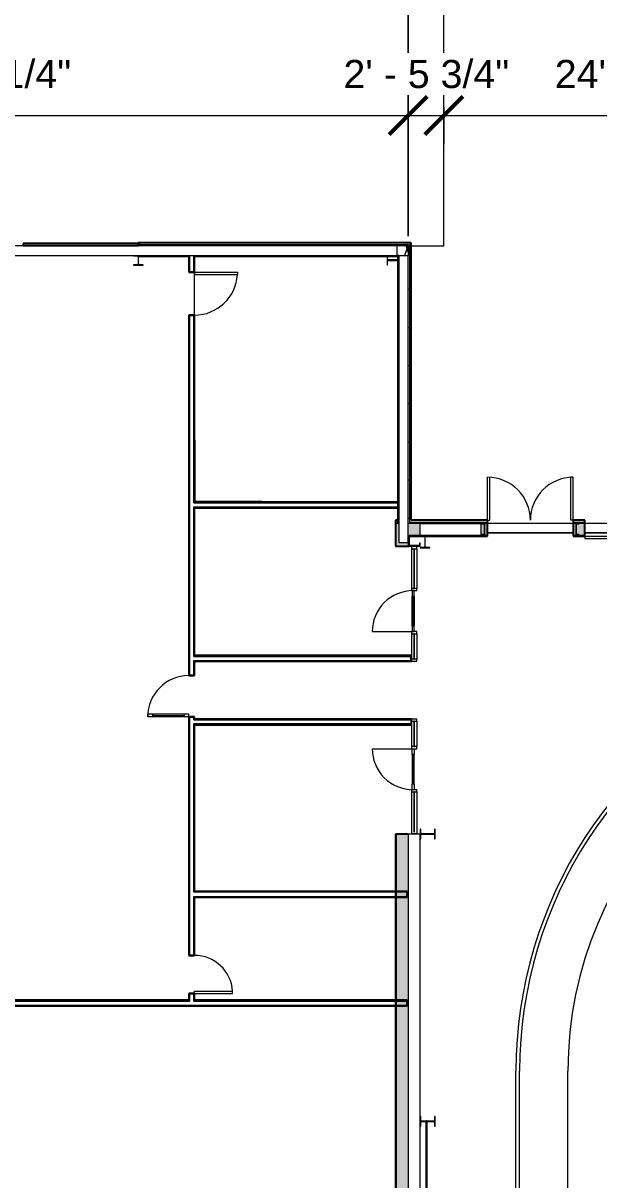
# Model space of a CAD drawing. Header units: inches. Extents: x 1 to 27263, y -26002 to 5769.
# Drawn here: x 22459 to 22941, y -21675 to -20705 of the extents above; entities that cross this region are included whole.
import ezdxf

# ---------------------------------------------------------------- set-up
doc = ezdxf.new("R2010")
doc.units = ezdxf.units.IN
doc.header["$MEASUREMENT"] = 0
for name, color, linetype, lineweight in [('A-ANNO-DIMS', 211, 'Continuous', 9), ('A-ANNO-DIMS-256', 211, 'Continuous', 9), ('A-DOOR', 31, 'Continuous', 9), ('A-DOOR-GLAZ', 31, 'Continuous', 15), ('A-FLOR', 192, 'Continuous', 9), ('A-FLOR-HRAL', 11, 'Continuous', 9), ('A-FLOR-OTLN', 90, 'Continuous', 9), ('A-GLAZ-CURT', 52, 'Continuous', 9), ('A-GLAZ-CWMG', 51, 'Continuous', 9), ('A-WALL', 113, 'Continuous', 9), ('A-WALL-PATT', 111, 'Continuous', 25), ('EOP-PR', 4, 'Continuous', 9), ('I-WALL', 2, 'Continuous', 9), ('L-SITE-WALL', 31, 'Continuous', 9), ('S-BEAM', 12, 'Continuous', 9), ('S-COLS', 52, 'Continuous', 9)]:
    doc.layers.add(name, color=color, linetype=linetype, lineweight=lineweight)
doc.styles.add('Arial_1', font='arial.ttf', dxfattribs={"height": 23.60479})
doc.dimstyles.new('Linear_-_3_32__Arial_1', dxfattribs={"dimscale": 12, "dimtxt": 24, "dimasz": 2.666667, "dimexe": 2, "dimexo": 1.333333, "dimgap": 1.333333, "dimtad": 1, "dimrnd": 0.25, "dimzin": 1, "dimdsep": 46, "dimlunit": 4, "dimtxsty": 'Arial_1', "dimblk1": 'OBLIQUE', "dimblk2": 'OBLIQUE', "dimsah": 1, "dimcen": 0.09, "dimdle": 2, "dimazin": 0, "dimtfac": 1, "dimtdec": 4, "dimtix": 1, "dimtmove": 0, "dimatfit": 3, "dimfxl": 1, "dimtvp": 1, "dimtfill": 1, "dimfrac": 2, "dimtolj": 1, "dimtzin": 0, "dimarcsym": 2})
pattern_1 = [(0, (0, 0), (81.92, 20.48), [3.379, -58.061, 3.379, -58.061, -327.68]), (0, (0, 0), (81.92, 20.48), [-122.88, 3.379, -119.501, 3.379, -58.061, -143.36]), (0, (0, 0), (81.92, 20.48), [-307.2, 3.379, -37.581, 3.379, -99.021]), (120, (30.72, 10.24), (-58.6962, 60.704801), [3.379, -58.061, 3.379, -58.061, -327.68]), (120, (30.72, 10.24), (-58.6962, 60.704801), [-122.88, 3.379, -119.501, 3.379, -58.061, -143.36]), (120, (30.72, 10.24), (-58.6962, 60.704801), [-307.2, 3.379, -37.581, 3.379, -99.021]), (240, (40.96, 51.2), (-23.2238, -81.184801), [3.379, -58.061, 3.379, -58.061, -327.68]), (240, (40.96, 51.2), (-23.2238, -81.184801), [-122.88, 3.379, -119.501, 3.379, -58.061, -143.36]), (240, (40.96, 51.2), (-23.2238, -81.184801), [-307.2, 3.379, -37.581, 3.379, -99.021])]
pattern_2 = [(0, (0, 0), (0, 32), []), (90, (0, 0), (-32, 2e-15), [])]
pattern_3 = [(161.57, (1.28, 1.28), (-10.24040374, -0.00056827), [0, -72.858, 8.09, 0]), (18.43, (-1.28, 1.28), (-10.24040374, 0.00056827), [0, -72.858, 8.09, 0]), (108.43, (1.28, 1.28), (5.1184649, -25.6019259), [24.282, -56.666]), (71.57, (-1.28, 1.28), (5.1184649, 25.6019259), [24.282, -56.666])]
pattern_4 = [(45, (0, 0), (-25.342707, 25.342707), []), (45, (0, 38.4), (-25.342707, 25.342707), [])]

# ---------------------------------------------------------------- blocks, each defined once
blk = doc.blocks.new('Struct_Xcel_Sports Complex_rvt-1-Site Plan - Phase 1')
at = {"layer": 'A-FLOR', "color": 7}
for p, q in [((22602.62, -21105.85), (22602.19, -20900.3)), ((22771.13, -21106.55), (22602.62, -21105.85)), ((22847.77, -21132.3), (22919.77, -21132.3)), ((22929.52, -21132.3), (23037.52, -21132.3))]:
    blk.add_line(p, q, dxfattribs=at)
at = {"layer": 'L-SITE-WALL', "color": 7}
for p, q in [((22847.77, -21124.3), (22919.77, -21124.3)), ((22919.77, -21132.3), (22847.77, -21132.3)), ((22929.52, -21124.3), (23037.52, -21124.3)), ((23037.52, -21132.3), (22929.52, -21132.3))]:
    blk.add_line(p, q, dxfattribs=at)
blk = doc.blocks.new('Single-Glass 1 - 2_  10 7_16_ x96_-1318953-Site Plan - Phase 1')
at = {"layer": 'A-DOOR', "lineweight": 13}
for p, q in [((15.21875, -2.375), (15.21875, -6.375)), ((17.21875, -2.375), (15.21875, -2.375)), ((15.21875, -6.375), (17.21875, -6.375)), ((17.21875, -2.375), (17.21875, -6.375)), ((15.21875, -32.8125), (15.21875, -36.8125)), ((15.21875, -32.8125), (17.21875, -32.8125)), ((17.21875, -36.8125), (15.21875, -36.8125)), ((17.21875, -32.8125), (17.21875, -36.8125))]:
    blk.add_line(p, q, dxfattribs=at)
at = {"layer": 'A-DOOR'}
for p, q in [((15.21875, -6.375), (15.21875, -32.8125)), ((17.21875, -6.375), (17.21875, -32.8125))]:
    blk.add_line(p, q, dxfattribs=at)
blk.add_arc((17.21875, -2.375), 34.4375, 180, 270, dxfattribs=at)
at = {"layer": 'A-DOOR-GLAZ'}
blk.add_line((16.21875, -32.8125), (16.21875, -6.375), dxfattribs=at)
blk = doc.blocks.new('Single-Flush - 36_ x 84_-1318930-Site Plan - Phase 1')
at = {"layer": 'A-DOOR', "lineweight": 13}
for p, q in [((16, -2.37), (16, -38.39)), ((18, -2.37), (16, -2.37)), ((18, -2.37), (18, -38.39)), ((18, -38.39), (16, -38.39))]:
    blk.add_line(p, q, dxfattribs=at)
at = {"layer": 'A-DOOR'}
blk.add_arc((18, -2.37), 36.07, 180, 266.82115, dxfattribs=at)
blk = doc.blocks.new('Double-Flush - 72_ x 96_-983185-Site Plan - Phase 1')
at = {"layer": 'A-DOOR', "lineweight": 13}
for p, q in [((-36, -6.63), (-36, -42.63)), ((-36, -6.63), (-34, -6.63)), ((-34, -6.63), (-34, -42.63)), ((34, -6.63), (34, -42.57)), ((36, -6.63), (34, -6.63)), ((36, -6.63), (36, -42.63)), ((-36, -42.63), (-34, -42.63))]:
    blk.add_line(p, q, dxfattribs=at)
at = {"layer": 'A-DOOR'}
for centre, start, end in [((-36, -6.63), 270, 360), ((36, -6.63), 180, 270)]:
    blk.add_arc(centre, 36, start, end, dxfattribs=at)
blk = doc.blocks.new('overhead door - one-983186-Site Plan - Phase 1')
at = {"layer": 'A-DOOR'}
for p, q in [((54, -7), (-54, -7)), ((-54, -7), (-54, -8.75)), ((-54, -8.75), (54, -8.75)), ((54, -8.75), (54, -7))]:
    blk.add_line(p, q, dxfattribs=at)
blk = doc.blocks.new('Top Rail Type - Top Rail_Internal_-939601-Site Plan - Phase 1')
at = {"layer": 'A-FLOR-HRAL'}
for p, q in [((22871.73, -21906.05), (22871.73, -21584.05)), ((22874.78, -21906.05), (22874.78, -21584.05))]:
    blk.add_line(p, q, dxfattribs=at)
for radius, start in [(361.52, 114.32021), (358.48, 114.0064)]:
    blk.add_arc((23233.26, -21584.05), radius, start, 180, dxfattribs=at)
blk = doc.blocks.new('Girt_C - 8_D-1279893-Site Plan - Phase 1')
at = {"layer": 'S-BEAM'}
for p, q in [((22771.89, -20891.55), (22073.14, -20891.55)), ((22073.14, -20891.74), (22073.14, -20891.55)), ((22073.14, -20899.37), (22073.14, -20891.74)), ((22073.14, -20899.55), (22073.14, -20899.37)), ((22073.14, -20899.55), (22771.89, -20899.55)), ((22771.89, -20891.55), (22771.89, -20891.74)), ((22771.89, -20891.74), (22771.89, -20899.37)), ((22771.89, -20899.37), (22771.89, -20899.55))]:
    blk.add_line(p, q, dxfattribs=at)
blk = doc.blocks.new('Girt_C - 8_D-1254109-Site Plan - Phase 1')
at = {"layer": 'S-BEAM'}
for p, q in [((22773.39, -20899.55), (22773.39, -21140.84)), ((22773.39, -20899.55), (22773.58, -20899.55)), ((22773.58, -20899.55), (22781.2, -20899.55)), ((22781.2, -20899.55), (22781.39, -20899.55)), ((22781.39, -21140.84), (22781.39, -20899.55)), ((22773.58, -21140.84), (22773.39, -21140.84)), ((22781.2, -21140.84), (22773.58, -21140.84)), ((22781.39, -21140.84), (22781.2, -21140.84))]:
    blk.add_line(p, q, dxfattribs=at)
blk = doc.blocks.new('Girt_C - 10_D-1253530-Site Plan - Phase 1')
at = {"layer": 'S-BEAM'}
for p, q in [((22781.39, -21385.05), (22781.39, -22273.16)), ((22781.39, -21385.05), (22781.58, -21385.05)), ((22781.58, -21385.05), (22791.2, -21385.05)), ((22791.2, -21385.05), (22791.39, -21385.05)), ((22791.39, -22273.16), (22791.39, -21385.05)), ((22781.58, -22273.16), (22781.39, -22273.16)), ((22791.2, -22273.16), (22781.58, -22273.16)), ((22791.39, -22273.16), (22791.2, -22273.16))]:
    blk.add_line(p, q, dxfattribs=at)
blk = doc.blocks.new('Girt_Z - 10_D-1263224-Site Plan - Phase 1')
at = {"layer": 'S-BEAM'}
for p, q in [((22791.39, -21124.88), (22791.39, -21124.3)), ((22842.13, -21124.3), (22791.39, -21124.3)), ((22791.39, -21124.95), (22791.39, -21124.88)), ((22842.13, -21124.88), (22791.39, -21124.88)), ((22791.39, -21134.12), (22791.39, -21124.95)), ((22842.13, -21124.95), (22791.39, -21124.95)), ((22842.13, -21124.3), (22842.13, -21124.88)), ((22842.13, -21124.88), (22842.13, -21124.95)), ((22842.13, -21124.95), (22842.13, -21134.12)), ((22791.39, -21134.3), (22791.39, -21134.12)), ((22791.39, -21134.3), (22842.13, -21134.3)), ((22842.13, -21134.12), (22842.13, -21134.3))]:
    blk.add_line(p, q, dxfattribs=at)
blk = doc.blocks.new('System Panel - Interior Glazing-1220302-Site Plan - Phase 1')
at = {"layer": 'A-GLAZ-CURT'}
for p, q in [((16.71875, -0.5625), (-16.71875, -0.5625)), ((-16.71875, -0.5625), (-16.71875, -0.9375)), ((-16.71875, -0.9375), (16.71875, -0.9375)), ((16.71875, -0.9375), (16.71875, -0.5625))]:
    blk.add_line(p, q, dxfattribs=at)
blk = doc.blocks.new('Door_Single_Storefront - one-1305208-Site Plan - Phase 1')
at = {"layer": 'A-DOOR'}
for p, q in [((-17.21875, -1), (-17.21875, 0.75)), ((-17.21875, 0.75), (-12.21875, 0.75)), ((-17.21875, -34.4375), (-17.21875, 0)), ((-12.21875, 0.75), (-12.21875, -1)), ((12.21875, 0.75), (-12.21875, 0.75)), ((-12.21875, -0.5), (-12.21875, 0.25)), ((-12.21875, 0.25), (12.21875, 0.25)), ((12.21875, -1), (12.21875, 0.75)), ((12.21875, 0.75), (17.21875, 0.75)), ((12.21875, 0.25), (12.21875, -0.5)), ((17.21875, 0.75), (17.21875, -1)), ((-12.21875, -1), (-17.21875, -1)), ((12.21875, -0.5), (-12.21875, -0.5)), ((-12.21875, -1), (12.21875, -1)), ((17.21875, -1), (12.21875, -1))]:
    blk.add_line(p, q, dxfattribs=at)
blk.add_arc((-17.21875, 0), 34.4375, 270, 0, dxfattribs=at)
blk = doc.blocks.new('System Panel - Interior Glazing-1319791-Site Plan - Phase 1')
at = {"layer": 'A-GLAZ-CURT'}
for p, q in [((10.69, -0.56), (-10.69, -0.56)), ((-10.69, -0.56), (-10.69, -0.94)), ((-10.69, -0.94), (10.69, -0.94)), ((10.69, -0.94), (10.69, -0.56))]:
    blk.add_line(p, q, dxfattribs=at)
blk = doc.blocks.new('Rectangular Mullion - Interior 1_75_ x 4_5_-1305250-Site Plan - Phase 1')
at = {"layer": 'A-GLAZ-CWMG'}
for p, q in [((22784.14, -21349.74), (22784.14, -21384.93)), ((22788.64, -21349.74), (22788.64, -21384.93)), ((22788.64, -21384.93), (22784.14, -21384.93))]:
    blk.add_line(p, q, dxfattribs=at)
blk = doc.blocks.new('Rectangular Mullion - Interior 1_75_ x 4_5_-1319789-Site Plan - Phase 1')
at = {"layer": 'A-GLAZ-CWMG'}
for p, q in [((22784.14, -21293.43), (22784.14, -21311.8)), ((22788.64, -21290.43), (22788.64, -21311.8))]:
    blk.add_line(p, q, dxfattribs=at)
blk = doc.blocks.new('Rectangular Mullion - Interior 1_75_ x 4_5_-1220290-Site Plan - Phase 1')
at = {"layer": 'A-GLAZ-CWMG', "lineweight": 13}
for p, q in [((-0.875, 3), (0.875, 3)), ((-0.875, -1.5), (-0.875, 3)), ((0.875, 3), (0.875, -1.5)), ((0.875, -1.5), (-0.875, -1.5))]:
    blk.add_line(p, q, dxfattribs=at)
blk = doc.blocks.new('Rectangular Mullion - Interior 1_75_ x 4_5_-1220297-Site Plan - Phase 1')
at = {"layer": 'A-GLAZ-CWMG', "lineweight": 13}
for p, q in [((-1.75, 3), (0, 3)), ((-1.75, -1.5), (-1.75, 3)), ((0, 3), (0, -1.5)), ((0, -1.5), (-1.75, -1.5))]:
    blk.add_line(p, q, dxfattribs=at)
blk = doc.blocks.new('Door_Single_Storefront - one-1305252-Site Plan - Phase 1')
at = {"layer": 'A-DOOR'}
for p, q in [((-17.21875, 34.4375), (-17.21875, 0)), ((-12.21875, 1), (-17.21875, 1)), ((-17.21875, 1), (-17.21875, -0.75)), ((-12.21875, -0.75), (-12.21875, 1)), ((-12.21875, 1), (12.21875, 1)), ((12.21875, 0.5), (-12.21875, 0.5)), ((-12.21875, 0.5), (-12.21875, -0.25)), ((17.21875, 1), (12.21875, 1)), ((12.21875, 1), (12.21875, -0.75)), ((12.21875, -0.25), (12.21875, 0.5)), ((17.21875, -0.75), (17.21875, 1)), ((-17.21875, -0.75), (-12.21875, -0.75)), ((-12.21875, -0.25), (12.21875, -0.25)), ((12.21875, -0.75), (-12.21875, -0.75)), ((12.21875, -0.75), (17.21875, -0.75))]:
    blk.add_line(p, q, dxfattribs=at)
blk.add_arc((-17.21875, 0), 34.4375, 360, 90, dxfattribs=at)
blk = doc.blocks.new('Rectangular Mullion - Interior 1_75_ x 4_5_-V64-Site Plan - Phase 1')
at = {"layer": 'A-GLAZ-CWMG'}
for p, q in [((22784.14, -21145.68), (22784.14, -21179.12)), ((22788.64, -21145.68), (22788.64, -21179.12))]:
    blk.add_line(p, q, dxfattribs=at)
blk = doc.blocks.new('Rectangular Mullion - Interior 1_75_ x 4_5_-V65-Site Plan - Phase 1')
at = {"layer": 'A-GLAZ-CWMG'}
for p, q in [((22784.14, -21217.05), (22784.14, -21235.43)), ((22788.64, -21217.05), (22788.64, -21238.43))]:
    blk.add_line(p, q, dxfattribs=at)
blk = doc.blocks.new('Rectangular Mullion - Interior 1_75_ x 4_5_-1220298-Site Plan - Phase 1')
at = {"layer": 'A-GLAZ-CWMG', "lineweight": 13}
for p, q in [((0, 3), (-1.75, 3)), ((-1.75, 3), (-1.75, -1.5)), ((0, -1.5), (0, 3)), ((-1.75, -1.5), (0, -1.5))]:
    blk.add_line(p, q, dxfattribs=at)
blk = doc.blocks.new('Single-Flush - 32_ x 84_-489871-Site Plan - Phase 1')
at = {"layer": 'A-DOOR', "lineweight": 13}
for p, q in [((14, 2.37), (14, 34.38)), ((16, 34.38), (14, 34.38)), ((16, 2.37), (16, 34.38)), ((16, 2.37), (14, 2.37))]:
    blk.add_line(p, q, dxfattribs=at)
at = {"layer": 'A-DOOR'}
blk.add_arc((16, 2.37), 32.07, 93.57587, 180, dxfattribs=at)
blk = doc.blocks.new('Round Bar - 1_-1251605-Site Plan - Phase 1')
at = {"layer": 'S-BEAM'}
for p, q in [((22796.27, -21626.3), (22796.27, -21749.02)), ((22797.27, -21749.02), (22797.27, -21626.3))]:
    blk.add_line(p, q, dxfattribs=at)
for start_param, end_param in [(0, 3.141593), (3.141593, 6.283185)]:
    blk.add_ellipse((22796.77, -21626.3), major_axis=(0.5, 0), ratio=0.836579, start_param=start_param, end_param=end_param, dxfattribs=at)
blk = doc.blocks.new('DIMBLOCK81-Site Plan - Phase 1')
at = {"layer": 'A-ANNO-DIMS-256'}
for p, q in [((22058.14, -20883.55), (22058.14, -20384.35)), ((22781.39, -20883.55), (22781.39, -20384.35)), ((22058.14, -20408.35), (22781.39, -20408.35)), ((22058.14, -20408.35), (22058.14, -20883.55)), ((22781.39, -20408.35), (22781.39, -20883.55))]:
    blk.add_line(p, q, dxfattribs=at)
at = {"layer": 'A-ANNO-DIMS-256', "lineweight": 50}
for p, q in [((22058.14, -20408.35), (22074.14, -20392.35)), ((22781.39, -20408.35), (22797.39, -20392.35)), ((22058.14, -20408.35), (22042.14, -20424.35)), ((22781.39, -20408.35), (22765.39, -20424.35))]:
    blk.add_line(p, q, dxfattribs=at)
at = {"layer": 'A-ANNO-DIMS-256', "color": 0, "insert": (22341.49, -20361.73), "char_height": 23.6048, "width": 187.8646, "attachment_point": 1, "line_spacing_factor": 0.938532, "style": 'Arial_1', "bg_fill": 3, "box_fill_scale": 1.25, "bg_fill_color": 0, "bg_fill_transparency": 0}
blk.add_mtext('60\' - 3 1/4"', dxfattribs=at)
blk = doc.blocks.new('_Oblique')
at = {"color": 0, "linetype": 'ByBlock', "lineweight": -2}
blk.add_line((-0.5, -0.5), (0.5, 0.5), dxfattribs=at)
blk = doc.blocks.new('DIMBLOCK82-Site Plan - Phase 1')
at = {"layer": 'A-ANNO-DIMS-256'}
for p, q in [((22781.39, -20883.55), (22781.39, -20384.35)), ((26281.39, -21112.43), (26281.39, -20384.35)), ((22781.39, -20408.35), (26281.39, -20408.35)), ((22781.39, -20408.35), (22781.39, -20883.55)), ((26281.39, -20408.35), (26281.39, -21112.43))]:
    blk.add_line(p, q, dxfattribs=at)
at = {"layer": 'A-ANNO-DIMS-256', "lineweight": 50}
for p, q in [((22781.39, -20408.35), (22797.39, -20392.35)), ((26281.39, -20408.35), (26297.39, -20392.35)), ((22781.39, -20408.35), (22765.39, -20424.35)), ((26281.39, -20408.35), (26265.39, -20424.35))]:
    blk.add_line(p, q, dxfattribs=at)
at = {"layer": 'A-ANNO-DIMS-256', "color": 0, "insert": (24471.39, -20361.73), "char_height": 23.605, "width": 144, "attachment_point": 1, "line_spacing_factor": 0.938532, "style": 'Arial_1', "bg_fill": 3, "box_fill_scale": 1.25, "bg_fill_color": 0, "bg_fill_transparency": 0}
blk.add_mtext('291\' - 8"', dxfattribs=at)
blk = doc.blocks.new('DIMBLOCK94-Site Plan - Phase 1')
at = {"layer": 'A-ANNO-DIMS-256'}
for p, q in [((22058.14, -20883.55), (22058.14, -20758.12)), ((22781.39, -20883.55), (22781.39, -20758.12)), ((22058.14, -20782.12), (22781.39, -20782.12)), ((22058.14, -20782.12), (22058.14, -20883.55)), ((22781.39, -20782.12), (22781.39, -20883.55))]:
    blk.add_line(p, q, dxfattribs=at)
at = {"layer": 'A-ANNO-DIMS-256', "lineweight": 50}
for p, q in [((22058.14, -20782.12), (22074.14, -20766.12)), ((22781.39, -20782.12), (22797.39, -20766.12)), ((22058.14, -20782.12), (22042.14, -20798.12)), ((22781.39, -20782.12), (22765.39, -20798.12))]:
    blk.add_line(p, q, dxfattribs=at)
at = {"layer": 'A-ANNO-DIMS-256', "color": 0, "insert": (22341.49, -20735.5), "char_height": 23.6048, "width": 187.8646, "attachment_point": 1, "line_spacing_factor": 0.938532, "style": 'Arial_1', "bg_fill": 3, "box_fill_scale": 1.25, "bg_fill_color": 0, "bg_fill_transparency": 0}
blk.add_mtext('60\' - 3 1/4"', dxfattribs=at)
blk = doc.blocks.new('DIMBLOCK95-Site Plan - Phase 1')
at = {"layer": 'A-ANNO-DIMS-256'}
for p, q in [((22781.39, -20883.55), (22781.39, -20758.12)), ((22781.39, -20782.12), (22811.24, -20782.12)), ((22781.39, -20782.12), (22781.39, -20883.55)), ((22811.24, -20775.5), (22811.24, -20806.12)), ((22811.24, -20782.12), (22811.24, -20775.5))]:
    blk.add_line(p, q, dxfattribs=at)
at = {"layer": 'A-ANNO-DIMS-256', "lineweight": 50}
for p, q in [((22781.39, -20782.12), (22797.39, -20766.12)), ((22811.24, -20782.12), (22827.24, -20766.12)), ((22781.39, -20782.12), (22765.39, -20798.12)), ((22811.24, -20782.12), (22795.24, -20798.12))]:
    blk.add_line(p, q, dxfattribs=at)
at = {"layer": 'A-ANNO-DIMS-256', "color": 0, "insert": (22727.08, -20735.5), "char_height": 23.6048, "width": 166.1538, "attachment_point": 1, "line_spacing_factor": 0.938532, "style": 'Arial_1', "bg_fill": 3, "box_fill_scale": 1.25, "bg_fill_color": 0, "bg_fill_transparency": 0}
blk.add_mtext('2\' - 5 3/4"', dxfattribs=at)
blk = doc.blocks.new('DIMBLOCK96-Site Plan - Phase 1')
at = {"layer": 'A-ANNO-DIMS-256', "lineweight": 50}
for p, q in [((22811.24, -20782.12), (22827.24, -20766.12)), ((23099.24, -20782.12), (23115.24, -20766.12)), ((22811.24, -20782.12), (22795.24, -20798.12)), ((23099.24, -20782.12), (23083.24, -20798.12))]:
    blk.add_line(p, q, dxfattribs=at)
at = {"layer": 'A-ANNO-DIMS-256'}
for p, q in [((22811.24, -20775.5), (22811.24, -20806.12)), ((22811.24, -20782.12), (22811.24, -20775.5)), ((22811.24, -20782.12), (23099.24, -20782.12)), ((23099.24, -20775.5), (23099.24, -20806.12)), ((23099.24, -20782.12), (23099.24, -20775.5))]:
    blk.add_line(p, q, dxfattribs=at)
at = {"layer": 'A-ANNO-DIMS-256', "color": 0, "insert": (22904.28, -20735.5), "char_height": 23.605, "width": 122.2892, "attachment_point": 1, "line_spacing_factor": 0.938532, "style": 'Arial_1', "bg_fill": 3, "box_fill_scale": 1.25, "bg_fill_color": 0, "bg_fill_transparency": 0}
blk.add_mtext('24\' - 0"', dxfattribs=at)

msp = doc.modelspace()

# ---------------------------------------------------------------- hatches: boundary and pattern name
at = {"layer": 'A-WALL-PATT', "lineweight": 9, "transparency": 33554649}
msp.add_hatch(color=256, dxfattribs=at).paths.add_polyline_path([(22555.202725, -20891.199085), (22555.202725, -20889.624285), (22458.577725, -20889.624285), (22458.577725, -20891.199085), (22538.774416, -20891.199085)], flags=0)
at = {"layer": 'A-WALL-PATT', "lineweight": 9}
h = msp.add_hatch(dxfattribs=at)
h.set_pattern_fill('FP_12', color=256, style=0, pattern_type=2)
h.set_pattern_definition(pattern_2)
h.paths.add_polyline_path([(22555.265225, -20891.55281), (22782.390225, -20891.55281), (22782.390225, -20890.55281), (22555.265225, -20890.55281)], flags=0)
h = msp.add_hatch(dxfattribs=at)
h.set_pattern_fill('FP_9', color=256, style=0, pattern_type=2)
h.set_pattern_definition(pattern_1)
h.paths.add_polyline_path([(22597.399991, -21524.67781), (22598.024991, -21524.67781), (22598.024991, -21519.67781), (22599.774991, -21519.67781), (22599.774991, -21519.05281), (22597.399991, -21519.05281)], flags=0)
h.paths.add_polyline_path([(22597.399991, -21487.05281), (22599.774991, -21487.05281), (22599.774991, -21486.42781), (22598.024991, -21486.42781), (22598.024991, -21287.30281), (22599.774991, -21287.30281), (22599.774991, -21286.67781), (22597.399991, -21286.67781), (22597.399991, -21485.552101)], flags=0)
h.paths.add_polyline_path([(22599.774991, -21252.24031), (22599.774991, -21251.61531), (22598.024991, -21251.61531), (22598.024991, -20950.24031), (22599.774991, -20950.24031), (22599.774991, -20949.61531), (22597.399991, -20949.61531), (22597.399991, -21252.24031)], flags=0)
h.paths.add_polyline_path([(22597.399991, -20913.61531), (22599.774991, -20913.61531), (22599.774991, -20912.99031), (22598.024991, -20912.99031), (22598.024991, -20899.55281), (22597.399991, -20899.55281), (22597.399991, -20900.30281)], flags=0)
h = msp.add_hatch(dxfattribs=at)
h.set_pattern_fill('FP_9', color=256, style=0, pattern_type=2)
h.set_pattern_definition(pattern_1)
h.paths.add_polyline_path([(22602.149991, -21524.67781), (22602.149991, -21519.05281), (22599.774991, -21519.05281), (22599.774991, -21519.67781), (22601.524991, -21519.67781), (22601.524991, -21524.67781)], flags=0)
h.paths.add_polyline_path([(22602.149991, -21487.05281), (22602.149991, -21437.55281), (22601.524991, -21437.55281), (22601.524991, -21486.42781), (22599.774991, -21486.42781), (22599.774991, -21487.05281)], flags=0)
h.paths.add_polyline_path([(22602.149991, -21434.05281), (22602.149991, -21292.80281), (22601.524991, -21292.80281), (22601.524991, -21434.05281)], flags=0)
h.paths.add_polyline_path([(22602.149991, -21289.30281), (22602.149991, -21286.67781), (22599.774991, -21286.67781), (22599.774991, -21287.30281), (22601.524991, -21287.30281), (22601.524991, -21289.30281)], flags=0)
h.paths.add_polyline_path([(22599.774991, -21252.24031), (22602.149991, -21252.24031), (22602.149991, -21239.55281), (22601.524991, -21239.55281), (22601.524991, -21251.61531), (22599.774991, -21251.61531)], flags=0)
h.paths.add_polyline_path([(22602.149991, -21236.05281), (22602.149991, -21110.67781), (22601.524991, -21110.67781), (22601.524991, -21236.05281)], flags=0)
h.paths.add_polyline_path([(22602.149991, -21107.17781), (22602.149991, -20949.61531), (22599.774991, -20949.61531), (22599.774991, -20950.24031), (22601.524991, -20950.24031), (22601.524991, -21107.17781)], flags=0)
h.paths.add_polyline_path([(22602.149991, -20913.61531), (22602.149991, -20899.55281), (22601.524991, -20899.55281), (22601.524991, -20912.99031), (22599.774991, -20912.99031), (22599.774991, -20913.61531)], flags=0)
h = msp.add_hatch(dxfattribs=at)
h.set_pattern_fill('FP_10', color=256, style=0, pattern_type=2)
h.set_pattern_definition(pattern_3)
h.paths.add_polyline_path([(22773.625557, -20899.55281), (22781.390225, -20899.55281), (22781.390225, -20891.55281), (22771.890225, -20891.662185), (22771.890225, -20899.55281), (22773.577725, -20899.55281)], flags=0)
h = msp.add_hatch(dxfattribs=at)
h.set_pattern_fill('FP_12', color=256, style=0, pattern_type=2)
h.set_pattern_definition(pattern_2)
h.paths.add_polyline_path([(22781.390225, -21123.30281), (22782.390225, -21123.30281), (22782.390225, -20891.55281), (22781.390225, -20891.55281), (22781.390225, -21121.80281)], flags=0)
h = msp.add_hatch(dxfattribs=at)
h.set_pattern_fill('FP_9', color=256, style=0, pattern_type=2)
h.set_pattern_definition(pattern_1)
h.paths.add_polyline_path([(22602.149991, -21111.30281), (22773.390225, -21111.30281), (22773.390225, -21107.17781), (22772.765225, -21107.17781), (22772.765225, -21110.67781), (22602.149991, -21110.67781)], flags=0)
h = msp.add_hatch(dxfattribs=at)
h.set_pattern_fill('FP_12', color=256, style=0, pattern_type=2)
h.set_pattern_definition(pattern_2)
h.paths.add_polyline_path([(25981.015225, -21124.30281), (25981.015225, -21123.30281), (25968.765225, -21123.30281), (25968.765225, -21124.30281), (25977.405225, -21124.30281)], flags=0)
h.paths.add_polyline_path([(22771.389225, -21124.30281), (22773.390225, -21124.30281), (22773.390225, -21123.30281), (22770.639225, -21123.30281), (22770.639225, -21124.30281)], flags=0)
h.paths.add_polyline_path([(22791.390225, -21124.30281), (22847.765225, -21124.30281), (22847.765225, -21123.30281), (22781.390225, -21123.30281), (22781.390225, -21124.30281)], flags=0)
h.paths.add_polyline_path([(23037.515225, -21124.30281), (25932.765225, -21124.30281), (25932.765225, -21123.30281), (23037.515225, -21123.30281)], flags=0)
h.paths.add_polyline_path([(22919.765225, -21124.30281), (22929.515225, -21124.30281), (22929.515225, -21123.30281), (22919.765225, -21123.30281)], flags=0)
h = msp.add_hatch(dxfattribs=at)
h.set_pattern_fill('FP_10', color=256, style=0, pattern_type=2)
h.set_pattern_definition(pattern_3)
h.paths.add_polyline_path([(22773.390225, -21134.30281), (22773.390225, -21124.30281), (22771.389225, -21124.30281), (22771.389225, -21134.30281)], flags=0)
h.paths.add_polyline_path([(22919.765225, -21134.30281), (22929.515225, -21134.30281), (22929.515225, -21124.30281), (22919.765225, -21124.30281)], flags=0)
h.paths.add_polyline_path([(23040.155225, -21134.30281), (23040.155225, -21124.30281), (23037.515225, -21124.412185), (23037.515226, -21134.30281)], flags=0)
h.paths.add_polyline_path([(22847.765225, -21134.30281), (22847.765225, -21124.30281), (22842.125225, -21124.412185), (22842.125225, -21134.30281)], flags=0)
h.paths.add_polyline_path([(25968.765225, -21134.30281), (25977.405225, -21134.193437), (25977.405225, -21124.302812), (25968.765228, -21124.302812), (25968.765225, -21134.193437)], flags=0)
h.paths.add_polyline_path([(22791.390225, -21134.30281), (22791.390225, -21124.30281), (22781.390225, -21124.30281), (22781.390225, -21134.30281)], flags=0)
h.paths.add_polyline_path([(25932.765225, -21134.30281), (25932.765225, -21124.30281), (25930.125225, -21124.412185), (25930.125225, -21134.30281)], flags=0)
h = msp.add_hatch(dxfattribs=at)
h.set_pattern_fill('FP_10', color=256, style=0, pattern_type=2)
h.set_pattern_definition(pattern_3)
h.paths.add_polyline_path([(22781.389225, -22359.55281), (22781.389225, -22350.17781), (22771.389225, -22350.17781), (22771.389225, -22359.55281), (22779.278416, -22359.55281)], flags=0)
h.paths.add_polyline_path([(22781.389225, -22276.55281), (22781.389225, -21385.17781), (22771.389225, -21385.17781), (22771.389225, -22276.55281)], flags=0)
h.paths.add_polyline_path([(22771.389225, -21143.67781), (22781.389225, -21143.67781), (22781.28085, -21140.83781), (22773.390225, -21140.83781), (22773.390225, -21134.30281), (22771.389225, -21134.30281), (22771.389225, -21140.83781)], flags=0)
h = msp.add_hatch(dxfattribs=at)
h.set_pattern_fill('FP_9', color=256, style=0, pattern_type=2)
h.set_pattern_definition(pattern_1)
h.paths.add_polyline_path([(22783.514225, -21236.05281), (22784.139225, -21236.05281), (22784.139225, -21235.42781), (22602.149991, -21235.42781), (22602.149991, -21236.05281), (22645.665082, -21236.05281)], flags=0)
h = msp.add_hatch(dxfattribs=at)
h.set_pattern_fill('FP_9', color=256, style=0, pattern_type=2)
h.set_pattern_definition(pattern_1)
h.paths.add_polyline_path([(22602.149991, -21240.17781), (22784.139225, -21240.17781), (22784.139225, -21236.05281), (22783.514225, -21236.05281), (22783.514225, -21239.55281), (22602.149991, -21239.55281)], flags=0)
h = msp.add_hatch(dxfattribs=at)
h.set_pattern_fill('FP_9', color=256, style=0, pattern_type=2)
h.set_pattern_definition(pattern_1)
h.paths.add_polyline_path([(22783.514225, -21289.30281), (22784.139225, -21289.30281), (22784.139225, -21288.67781), (22602.149991, -21288.67781), (22602.149991, -21289.30281), (22645.665082, -21289.30281)], flags=0)
h = msp.add_hatch(dxfattribs=at)
h.set_pattern_fill('FP_9', color=256, style=0, pattern_type=2)
h.set_pattern_definition(pattern_1)
h.paths.add_polyline_path([(22602.149991, -21293.42781), (22784.139225, -21293.42781), (22784.139225, -21289.30281), (22783.514225, -21289.30281), (22783.514225, -21292.80281), (22602.149991, -21292.80281)], flags=0)
h = msp.add_hatch(dxfattribs=at)
h.set_pattern_fill('FP_9', color=256, style=0, pattern_type=2)
h.set_pattern_definition(pattern_1)
h.paths.add_polyline_path([(22645.665082, -21438.17781), (22780.639225, -21438.17781), (22780.639225, -21434.05281), (22780.014225, -21434.05281), (22780.014225, -21437.55281), (22602.149991, -21437.55281), (22602.149991, -21438.17781)], flags=0)
h = msp.add_hatch(dxfattribs=at)
h.set_pattern_fill('FP_9', color=256, style=0, pattern_type=2)
h.set_pattern_definition(pattern_1)
h.paths.add_polyline_path([(22780.639225, -21525.30281), (22780.639225, -21524.67781), (22601.524991, -21524.67781), (22601.524991, -21525.30281), (22780.014225, -21525.30281)], flags=0)
h.paths.add_polyline_path([(22070.390225, -21525.30281), (22598.024991, -21525.30281), (22598.024991, -21524.67781), (22069.640225, -21524.67781), (22069.640225, -21525.30281)], flags=0)
h = msp.add_hatch(dxfattribs=at)
h.set_pattern_fill('FP_9', color=256, style=0, pattern_type=2)
h.set_pattern_definition(pattern_1)
h.paths.add_polyline_path([(22780.639225, -21529.42781), (22780.639225, -21525.30281), (22780.014225, -21525.30281), (22780.014225, -21528.80281), (22069.640225, -21528.80281), (22069.640225, -21529.42781), (22645.665082, -21529.42781)], flags=0)
at = {"layer": 'S-COLS'}
h = msp.add_hatch(dxfattribs=at)
h.set_pattern_fill('FP_8', color=256, style=0, pattern_type=2)
h.set_pattern_definition(pattern_4)
h.paths.add_polyline_path([(22924.905225, -21134.30281), (22924.777524, -21133.994512), (22924.469225, -21133.86681), (22922.541225, -21133.561445), (22922.541225, -21125.044176), (22924.777524, -21124.611109), (22924.905225, -21124.30281), (22922.015225, -21124.30281), (22922.015225, -21134.30281)], flags=0)
h = msp.add_hatch(dxfattribs=at)
h.set_pattern_fill('FP_8', color=256, style=0, pattern_type=2)
h.set_pattern_definition(pattern_4)
h.paths.add_polyline_path([(22791.390225, -21145.05281), (22799.390225, -21145.05281), (22799.390225, -21144.619217), (22796.226163, -21144.619217), (22795.737265, -21144.416708), (22795.534757, -21143.92781), (22795.534757, -21135.42781), (22795.737265, -21134.938912), (22796.226163, -21134.736404), (22799.390225, -21134.736404), (22799.390225, -21134.30281), (22791.390225, -21134.30281), (22791.390225, -21134.736404), (22794.554288, -21134.736404), (22795.043186, -21134.938912), (22795.245694, -21135.42781), (22795.245694, -21143.92781), (22795.043186, -21144.416708), (22794.554288, -21144.619217), (22791.390225, -21144.619217)], flags=0)

# ---------------------------------------------------------------- linework, layer by layer
at = {"layer": 'A-FLOR-OTLN'}
msp.add_line((22915.25546, -21906.0601), (22915.25546, -21584.0601), dxfattribs=at)
msp.add_arc((23233.25546, -21584.0601), 318, 90, 180, dxfattribs=at)
at = {"layer": 'A-WALL', "lineweight": 25}
for p, q in [((22555.202725, -20889.624285), (22458.577725, -20889.624285)), ((22458.577725, -20889.624285), (22458.577725, -20891.199085)), ((22555.202725, -20891.199085), (22555.202725, -20889.624285)), ((22458.577725, -20891.199085), (22555.202725, -20891.199085))]:
    msp.add_line(p, q, dxfattribs=at)
at = {"layer": 'A-WALL'}
for p, q in [((22782.390225, -20890.55281), (22555.265225, -20890.55281)), ((22782.390225, -20890.55281), (22782.390225, -21123.30281)), ((22597.399991, -20899.55281), (22597.399991, -20900.30281)), ((22598.024991, -20899.55281), (22598.024991, -20912.99031)), ((22601.524991, -20912.99031), (22601.524991, -20899.55281)), ((22602.149991, -20899.55281), (22602.149991, -20900.30281)), ((22781.390225, -20891.55281), (22771.890225, -20891.55281)), ((22773.390225, -20899.55281), (22771.890225, -20899.55281)), ((22781.390225, -20891.55281), (22781.390225, -20899.55281)), ((22598.024991, -20912.99031), (22601.524991, -20912.99031)), ((22601.524991, -20950.24031), (22598.024991, -20950.24031)), ((22598.024991, -20950.24031), (22598.024991, -21251.61531)), ((22601.524991, -21107.17781), (22601.524991, -20950.24031)), ((22601.524991, -21107.17781), (22772.765225, -21107.17781)), ((22601.524991, -21236.05281), (22601.524991, -21110.67781)), ((22601.524991, -21110.67781), (22772.765225, -21110.67781)), ((22772.765225, -21110.67781), (22772.765225, -21107.17781)), ((22770.639225, -21123.30281), (22773.390225, -21123.30281)), ((22772.640225, -21123.30281), (22772.640225, -21121.80281)), ((22782.390225, -21123.30281), (22847.765225, -21123.30281)), ((22919.765225, -21123.30281), (22929.515225, -21123.30281)), ((22770.639225, -21124.30281), (22773.390225, -21124.30281)), ((22771.389225, -21143.67781), (22771.389225, -21124.30281)), ((22781.390225, -21124.30281), (22791.390225, -21124.30281)), ((22842.125225, -21124.30281), (22847.765225, -21124.30281)), ((22919.765225, -21124.30281), (22929.515225, -21124.30281)), ((22781.389225, -21140.83781), (22781.389225, -21143.67781)), ((22781.390225, -21134.30281), (22791.390225, -21134.30281)), ((22842.125225, -21134.30281), (22847.765225, -21134.30281)), ((22919.765225, -21134.30281), (22929.515225, -21134.30281)), ((22601.524991, -21236.05281), (22783.514225, -21236.05281)), ((22601.524991, -21251.61531), (22601.524991, -21239.55281)), ((22601.524991, -21239.55281), (22783.514225, -21239.55281)), ((22783.514225, -21239.55281), (22783.514225, -21236.05281)), ((22598.024991, -21251.61531), (22601.524991, -21251.61531)), ((22601.524991, -21287.30281), (22598.024991, -21287.30281)), ((22598.024991, -21287.30281), (22598.024991, -21486.42781)), ((22601.524991, -21289.30281), (22601.524991, -21287.30281)), ((22601.524991, -21289.30281), (22783.514225, -21289.30281)), ((22783.514225, -21292.80281), (22601.524991, -21292.80281)), ((22601.524991, -21434.05281), (22601.524991, -21292.80281)), ((22783.514225, -21289.30281), (22783.514225, -21292.80281)), ((22771.389225, -21385.17781), (22771.389225, -22276.55281)), ((22780.014225, -21434.05281), (22601.524991, -21434.05281)), ((22780.014225, -21434.05281), (22780.014225, -21437.55281)), ((22601.524991, -21486.42781), (22601.524991, -21437.55281)), ((22601.524991, -21437.55281), (22780.014225, -21437.55281)), ((22598.024991, -21486.42781), (22601.524991, -21486.42781)), ((22601.524991, -21519.67781), (22598.024991, -21519.67781)), ((22598.024991, -21519.67781), (22598.024991, -21525.30281)), ((22601.524991, -21525.30281), (22601.524991, -21519.67781)), ((22069.640225, -21525.30281), (22598.024991, -21525.30281)), ((22069.640225, -21528.80281), (22780.014225, -21528.80281)), ((22601.524991, -21525.30281), (22780.014225, -21525.30281)), ((22780.014225, -21525.30281), (22780.014225, -21528.80281))]:
    msp.add_line(p, q, dxfattribs=at)
at = {"layer": 'EOP-PR'}
for p, q in [((22811.235225, -20891.55281), (22811.235225, -20449.085554)), ((22783.890225, -20891.55281), (22811.235225, -20891.55281))]:
    msp.add_line(p, q, dxfattribs=at)
at = {"layer": 'I-WALL', "lineweight": 25}
for p, q in [((22597.399991, -20900.30281), (22597.399991, -20913.61531)), ((22602.149991, -20913.61531), (22602.149991, -20900.30281)), ((22597.399991, -20913.61531), (22602.149991, -20913.61531)), ((22597.399991, -20949.61531), (22597.399991, -21252.24031)), ((22602.149991, -20949.61531), (22597.399991, -20949.61531)), ((22602.149991, -21106.55281), (22602.149991, -20949.61531)), ((22773.390225, -21106.55281), (22602.149991, -21106.55281)), ((22602.149991, -21235.42781), (22602.149991, -21111.30281)), ((22602.149991, -21111.30281), (22773.390225, -21111.30281)), ((22784.139225, -21235.42781), (22602.149991, -21235.42781)), ((22602.149991, -21252.24031), (22602.149991, -21240.17781)), ((22602.149991, -21240.17781), (22784.139225, -21240.17781)), ((22784.139225, -21240.17781), (22784.139225, -21235.42781)), ((22597.399991, -21252.24031), (22602.149991, -21252.24031)), ((22597.399991, -21286.67781), (22597.399991, -21487.05281)), ((22602.149991, -21286.67781), (22597.399991, -21286.67781)), ((22602.149991, -21288.67781), (22602.149991, -21286.67781)), ((22784.139225, -21288.67781), (22602.149991, -21288.67781)), ((22784.139225, -21293.42781), (22784.139225, -21288.67781)), ((22602.149991, -21293.42781), (22784.139225, -21293.42781)), ((22602.149991, -21433.42781), (22602.149991, -21293.42781)), ((22780.639225, -21433.42781), (22602.149991, -21433.42781)), ((22780.639225, -21438.17781), (22780.639225, -21433.42781)), ((22602.149991, -21487.05281), (22602.149991, -21438.17781)), ((22602.149991, -21438.17781), (22780.639225, -21438.17781)), ((22597.399991, -21487.05281), (22602.149991, -21487.05281)), ((22597.399991, -21519.05281), (22597.399991, -21524.67781)), ((22602.149991, -21519.05281), (22597.399991, -21519.05281)), ((22602.149991, -21524.67781), (22602.149991, -21519.05281)), ((22597.399991, -21524.67781), (22070.390225, -21524.67781)), ((22070.390225, -21529.42781), (22780.639225, -21529.42781)), ((22780.639225, -21524.67781), (22602.149991, -21524.67781)), ((22780.639225, -21529.42781), (22780.639225, -21524.67781))]:
    msp.add_line(p, q, dxfattribs=at)
at = {"layer": 'L-SITE-WALL', "lineweight": 25}
for p, q in [((22783.890225, -20889.05281), (22555.265225, -20889.05281)), ((22555.265225, -20889.05281), (22555.265225, -20891.599207)), ((22783.890225, -21121.80281), (22783.890225, -20889.05281)), ((22555.265225, -20899.52769), (22555.265225, -20900.30281)), ((22555.265225, -20900.30281), (22597.399991, -20900.30281)), ((22602.149991, -20900.30281), (22772.640225, -20900.30281)), ((22772.640225, -20900.30281), (22772.640225, -21121.80281)), ((22772.640225, -21121.80281), (22770.639225, -21121.80281)), ((22770.639225, -21121.80281), (22770.639225, -21143.67781)), ((22847.765225, -21121.80281), (22783.890225, -21121.80281)), ((22847.765225, -21135.05281), (22847.765225, -21121.80281)), ((22929.515225, -21121.80281), (22919.765225, -21121.80281)), ((22919.765225, -21121.80281), (22919.765225, -21135.05281)), ((22929.515225, -21135.05281), (22929.515225, -21121.80281)), ((22782.139225, -21135.05281), (22847.765225, -21135.05281)), ((22782.139225, -21143.67781), (22782.139225, -21135.05281)), ((22919.765225, -21135.05281), (22929.515225, -21135.05281)), ((22770.639225, -21143.67781), (22782.139225, -21143.67781)), ((22781.390229, -21385.17781), (22770.639225, -21385.17781)), ((22770.639225, -21385.17781), (22770.639225, -22276.55281))]:
    msp.add_line(p, q, dxfattribs=at)
at = {"layer": 'S-COLS', "lineweight": 15}
for p, q in [((22551.140225, -20899.55281), (22551.140225, -20899.986404)), ((22551.140225, -20899.986404), (22554.304288, -20899.986404)), ((22555.976163, -20899.986404), (22559.140225, -20899.986404)), ((22559.140225, -20899.986404), (22559.140225, -20899.55281)), ((22763.640225, -20899.55281), (22763.640225, -20907.55281)), ((22764.073819, -20902.716873), (22764.073819, -20899.55281)), ((22773.390225, -20899.55281), (22772.956632, -20899.55281)), ((22772.956632, -20899.55281), (22772.956632, -20902.716873)), ((22554.304288, -20907.369217), (22551.140225, -20907.369217)), ((22551.140225, -20907.369217), (22551.140225, -20907.80281)), ((22551.140225, -20907.80281), (22559.140225, -20907.80281)), ((22554.995694, -20900.67781), (22554.995694, -20906.67781)), ((22555.284757, -20906.67781), (22555.284757, -20900.67781)), ((22559.140225, -20907.369217), (22555.976163, -20907.369217)), ((22559.140225, -20907.80281), (22559.140225, -20907.369217)), ((22763.640225, -20907.55281), (22764.073819, -20907.55281)), ((22764.073819, -20907.55281), (22764.073819, -20904.388748)), ((22772.265225, -20903.408279), (22764.765225, -20903.408279)), ((22764.765225, -20903.697342), (22772.265225, -20903.697342)), ((22772.956632, -20904.388748), (22772.956632, -20907.55281)), ((22772.956632, -20907.55281), (22773.390225, -20907.55281)), ((22845.515225, -21124.30281), (22842.625225, -21124.30281)), ((22843.061225, -21124.73881), (22844.989225, -21125.044176)), ((22844.989225, -21133.561445), (22843.061225, -21133.86681)), ((22844.989225, -21125.044176), (22844.989225, -21133.561445)), ((22845.515225, -21134.30281), (22845.515225, -21124.30281)), ((22924.905225, -21124.30281), (22922.015225, -21124.30281)), ((22922.015225, -21124.30281), (22922.015225, -21134.30281)), ((22922.541225, -21125.044176), (22924.469225, -21124.73881)), ((22922.541225, -21133.561445), (22922.541225, -21125.044176)), ((22924.469225, -21133.86681), (22922.541225, -21133.561445)), ((22781.389225, -21140.83781), (22781.389225, -21143.67781)), ((22782.130591, -21143.15181), (22781.825225, -21141.22381)), ((22790.64786, -21143.15181), (22782.130591, -21143.15181)), ((22790.953225, -21141.22381), (22790.64786, -21143.15181)), ((22791.389225, -21143.67781), (22791.389225, -21140.78781)), ((22791.390225, -21134.30281), (22791.390225, -21134.736404)), ((22791.390225, -21134.736404), (22794.554288, -21134.736404)), ((22795.245694, -21135.42781), (22795.245694, -21143.92781)), ((22795.534757, -21143.92781), (22795.534757, -21135.42781)), ((22796.226163, -21134.736404), (22799.390225, -21134.736404)), ((22799.390225, -21134.736404), (22799.390225, -21134.30281)), ((22842.625225, -21134.30281), (22845.515225, -21134.30281)), ((22922.015225, -21134.30281), (22924.905225, -21134.30281)), ((22781.389225, -21143.67781), (22791.389225, -21143.67781)), ((22794.554288, -21144.619217), (22791.390225, -21144.619217)), ((22791.390225, -21144.619217), (22791.390225, -21145.05281)), ((22791.390225, -21145.05281), (22799.390225, -21145.05281)), ((22799.390225, -21144.619217), (22796.226163, -21144.619217)), ((22799.390225, -21145.05281), (22799.390225, -21144.619217)), ((22791.823819, -21381.05281), (22791.390225, -21381.05281)), ((22791.390225, -21381.05281), (22791.390225, -21385.05281)), ((22791.823819, -21384.216873), (22791.823819, -21381.05281)), ((22791.823819, -21389.05281), (22791.823819, -21385.888748)), ((22802.765225, -21384.908279), (22792.515225, -21384.908279)), ((22792.515225, -21385.197342), (22802.765225, -21385.197342)), ((22803.890225, -21381.05281), (22803.456632, -21381.05281)), ((22803.456632, -21381.05281), (22803.456632, -21384.216873)), ((22803.456632, -21385.888748), (22803.456632, -21389.05281)), ((22803.890225, -21389.05281), (22803.890225, -21381.05281)), ((22791.390225, -21389.05281), (22791.823819, -21389.05281)), ((22803.456632, -21389.05281), (22803.890225, -21389.05281)), ((22791.823819, -21622.30281), (22791.390225, -21622.30281)), ((22791.823819, -21625.466873), (22791.823819, -21622.30281)), ((22791.823819, -21630.30281), (22791.823819, -21627.138748)), ((22796.334216, -21626.158279), (22792.515225, -21626.158279)), ((22792.515225, -21626.447342), (22796.265225, -21626.447342)), ((22802.765225, -21626.158279), (22797.196235, -21626.158279)), ((22797.265225, -21626.447342), (22802.765225, -21626.447342)), ((22803.890225, -21622.30281), (22803.456632, -21622.30281)), ((22803.456632, -21622.30281), (22803.456632, -21625.466873)), ((22803.456632, -21627.138748), (22803.456632, -21630.30281)), ((22803.890225, -21630.30281), (22803.890225, -21622.30281)), ((22791.390225, -21630.30281), (22791.823819, -21630.30281)), ((22803.456632, -21630.30281), (22803.890225, -21630.30281))]:
    msp.add_line(p, q, dxfattribs=at)
for centre, radius, start, end in [((22554.304288, -20900.67781), 0.691406, 0, 90), ((22555.976163, -20900.67781), 0.691406, 90, 180), ((22554.304288, -20906.67781), 0.691406, 270, 0), ((22555.976163, -20906.67781), 0.691406, 180, 270), ((22764.765225, -20902.716873), 0.691406, 180, 270), ((22764.765225, -20904.388748), 0.691406, 90, 180), ((22772.265225, -20902.716873), 0.691406, 270, 0), ((22772.265225, -20904.388748), 0.691406, 0, 90), ((22843.061225, -21124.30281), 0.436, 180, 270), ((22924.469225, -21124.30281), 0.436, 270, 0), ((22781.389225, -21141.22381), 0.436, 359.99999999, 89.854037728), ((22791.389225, -21141.22381), 0.436, 89.999999989, 179.999999989), ((22794.554288, -21135.42781), 0.691406, 0, 90), ((22796.226163, -21135.42781), 0.691406, 90, 180), ((22843.061225, -21134.30281), 0.436, 90, 180), ((22924.469225, -21134.30281), 0.436, 0, 90), ((22794.554288, -21143.92781), 0.691406, 270, 0), ((22796.226163, -21143.92781), 0.691406, 180, 270), ((22792.515225, -21384.216873), 0.691406, 180, 270), ((22792.515225, -21385.888748), 0.691406, 90, 180), ((22802.765225, -21384.216873), 0.691406, 270, 0), ((22802.765225, -21385.888748), 0.691406, 0, 90), ((22792.515225, -21625.466873), 0.691406, 180, 270), ((22792.515225, -21627.138748), 0.691406, 90, 180), ((22802.765225, -21625.466873), 0.691406, 270, 0), ((22802.765225, -21627.138748), 0.691406, 0, 90)]:
    msp.add_arc(centre, radius, start, end, dxfattribs=at)

# ---------------------------------------------------------------- block references
at = {"layer": 'A-DOOR'}
for name, p, rotation in [('Single-Flush - 36_ x 84_-1318930-Site Plan - Phase 1', (22599.774991, -20931.61531), 89.99999999999959), ('Double-Flush - 72_ x 96_-983185-Site Plan - Phase 1', (22883.765225, -21128.42781), 180), ('Door_Single_Storefront - one-1305252-Site Plan - Phase 1', (22785.639225, -21198.08406), 90), ('Single-Glass 1 - 2_  10 7_16_ x96_-1318953-Site Plan - Phase 1', (22599.774991, -21269.45906), 269.9999999999996), ('Door_Single_Storefront - one-1305208-Site Plan - Phase 1', (22785.639225, -21330.77156), 270), ('Single-Flush - 32_ x 84_-489871-Site Plan - Phase 1', (22599.774991, -21503.05281), 269.9999999999996)]:
    msp.add_blockref(name, p, dxfattribs=dict(at, rotation=rotation))
msp.add_blockref('overhead door - one-983186-Site Plan - Phase 1', (22983.515225, -21128.42781), dxfattribs=at)
at = {"layer": 'A-FLOR-HRAL'}
msp.add_blockref('Top Rail Type - Top Rail_Internal_-939601-Site Plan - Phase 1', (0, 0), dxfattribs=at)
at = {"layer": 'A-GLAZ-CURT', "rotation": 90}
for name, p in [('System Panel - Interior Glazing-1220302-Site Plan - Phase 1', (22785.639225, -21162.39656)), ('System Panel - Interior Glazing-1319791-Site Plan - Phase 1', (22785.639225, -21227.74031)), ('System Panel - Interior Glazing-1319791-Site Plan - Phase 1', (22785.639225, -21301.11531)), ('System Panel - Interior Glazing-1220302-Site Plan - Phase 1', (22785.639225, -21366.45906))]:
    msp.add_blockref(name, p, dxfattribs=at)
at = {"layer": 'A-GLAZ-CWMG', "extrusion": (0, 0, -1), "rotation": 90}
for name, p in [('Rectangular Mullion - Interior 1_75_ x 4_5_-1220297-Site Plan - Phase 1', (-22785.639225, -21143.92781)), ('Rectangular Mullion - Interior 1_75_ x 4_5_-1220290-Site Plan - Phase 1', (-22785.639225, -21179.99031)), ('Rectangular Mullion - Interior 1_75_ x 4_5_-1220290-Site Plan - Phase 1', (-22785.639225, -21216.17781)), ('Rectangular Mullion - Interior 1_75_ x 4_5_-1220297-Site Plan - Phase 1', (-22785.639225, -21288.67781)), ('Rectangular Mullion - Interior 1_75_ x 4_5_-1220290-Site Plan - Phase 1', (-22785.639225, -21312.67781)), ('Rectangular Mullion - Interior 1_75_ x 4_5_-1220290-Site Plan - Phase 1', (-22785.639225, -21348.86531))]:
    msp.add_blockref(name, p, dxfattribs=at)
at = {"layer": 'A-GLAZ-CWMG'}
for name in ['Rectangular Mullion - Interior 1_75_ x 4_5_-V64-Site Plan - Phase 1', 'Rectangular Mullion - Interior 1_75_ x 4_5_-V65-Site Plan - Phase 1', 'Rectangular Mullion - Interior 1_75_ x 4_5_-1319789-Site Plan - Phase 1', 'Rectangular Mullion - Interior 1_75_ x 4_5_-1305250-Site Plan - Phase 1']:
    msp.add_blockref(name, (0, 0), dxfattribs=at)
at = {"layer": 'A-GLAZ-CWMG', "rotation": 270}
msp.add_blockref('Rectangular Mullion - Interior 1_75_ x 4_5_-1220298-Site Plan - Phase 1', (22785.639225, -21240.17781), dxfattribs=at)
at = {"layer": 'S-BEAM'}
for name in ['Girt_C - 8_D-1279893-Site Plan - Phase 1', 'Girt_C - 8_D-1254109-Site Plan - Phase 1', 'Girt_Z - 10_D-1263224-Site Plan - Phase 1', 'Girt_C - 10_D-1253530-Site Plan - Phase 1', 'Round Bar - 1_-1251605-Site Plan - Phase 1']:
    msp.add_blockref(name, (0, 0), dxfattribs=at)

# ---------------------------------------------------------------- next in the draw order: dimensions: what is measured, and where the dimension line sits
at = {"layer": 'A-ANNO-DIMS'}
dim = msp.add_linear_dim(base=(22781.390225, -20408.348155), p1=(22058.140225, -20899.55281), p2=(22781.390225, -20899.55281), dimstyle='Linear_-_3_32__Arial_1', override={"dimpost": '<>', "dimfxl": 723.25}, dxfattribs=at)
dim.commit()
dim.dimension.update_dxf_attribs({"geometry": 'DIMBLOCK81-Site Plan - Phase 1', "text_midpoint": (22419.765225, -20380.135172)})

# ---------------------------------------------------------------- next in the draw order: dimensions: what is measured, and where the dimension line sits
dim = msp.add_linear_dim(base=(26281.390225, -20408.348155), p1=(22781.390225, -20899.55281), p2=(26281.390225, -21128.42781), dimstyle='Linear_-_3_32__Arial_1', override={"dimpost": '<>', "dimfxl": 3507.475412}, dxfattribs=at)
dim.commit()
dim.dimension.update_dxf_attribs({"geometry": 'DIMBLOCK82-Site Plan - Phase 1', "text_midpoint": (24531.390225, -20380.296187)})

# ---------------------------------------------------------------- next in the draw order: dimensions: what is measured, and where the dimension line sits
dim = msp.add_linear_dim(base=(22781.390225, -20782.124624), p1=(22058.140225, -20899.55281), p2=(22781.390225, -20899.55281), dimstyle='Linear_-_3_32__Arial_1', override={"dimpost": '<>', "dimfxl": 723.25}, dxfattribs=at)
dim.commit()
dim.dimension.update_dxf_attribs({"geometry": 'DIMBLOCK94-Site Plan - Phase 1', "text_midpoint": (22419.765225, -20753.911641)})

# ---------------------------------------------------------------- next in the draw order: dimensions: what is measured, and where the dimension line sits
dim = msp.add_linear_dim(base=(22811.2352253518, -20782.1246241715), p1=(22781.390225351, -20899.5528103972), p2=(22811.2352253518, -20759.4972071736), dimstyle='Linear_-_3_32__Arial_1', override={"dimpost": '<>', "dimfxl": 143.200196}, dxfattribs=at)
dim.commit()
dim.dimension.update_dxf_attribs({"geometry": 'DIMBLOCK95-Site Plan - Phase 1', "text_midpoint": (22796.3127253514, -20753.9116407901)})

# ---------------------------------------------------------------- next in the draw order: block references
at = {"lineweight": 5}
msp.add_blockref('Struct_Xcel_Sports Complex_rvt-1-Site Plan - Phase 1', (0, 0), dxfattribs=at)

# ---------------------------------------------------------------- next in the draw order: dimensions: what is measured, and where the dimension line sits
at = {"layer": 'A-ANNO-DIMS'}
dim = msp.add_linear_dim(base=(23099.235225, -20782.124624), p1=(22811.235225, -20759.497207), p2=(23099.235225, -20759.497207), dimstyle='Linear_-_3_32__Arial_1', override={"dimpost": '<>', "dimfxl": 288}, dxfattribs=at)
dim.commit()
dim.dimension.update_dxf_attribs({"geometry": 'DIMBLOCK96-Site Plan - Phase 1', "text_midpoint": (22955.235225, -20754.072656)})

doc.saveas('drawing.dxf')
